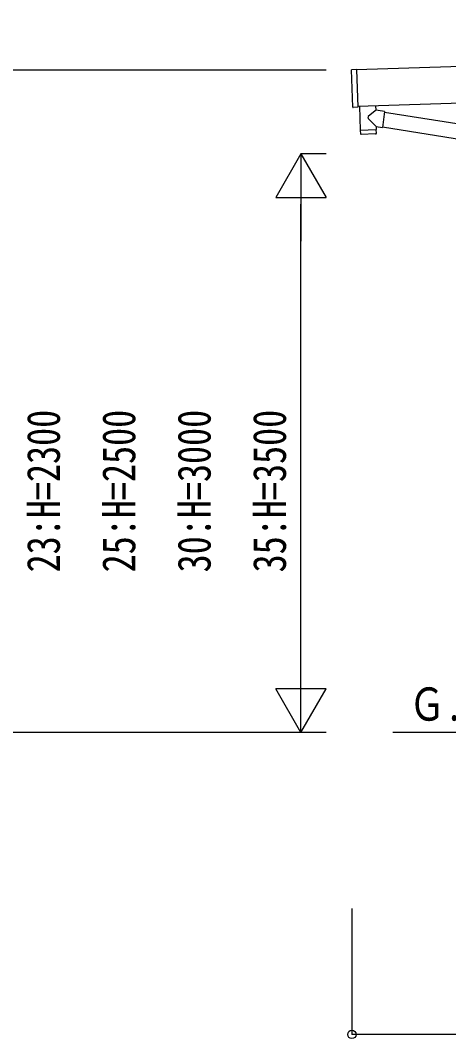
# Model space of a CAD drawing. Units: millimetres, scale not verified. Extents: x -16820 to 16820, y -11880 to 11880.
# Drawn here: x -5394 to -3689, y -6301 to -2253 of the extents above; entities that cross this region are included whole.
import ezdxf
from ezdxf.enums import TextEntityAlignment as Align

# ---------------------------------------------------------------- set-up
doc = ezdxf.new("R2010")
doc.units = ezdxf.units.MM
doc.header["$LTSCALE"] = 50
for name, color, linetype in [('0-4_YKK_13', 4, 'Continuous'), ('0-5_YKK_A1', 4, 'Continuous'), ('0-6_YKK_D', 6, 'Continuous')]:
    doc.layers.add(name, color=color, linetype=linetype)
doc.styles.add('ＭＳ ゴシック', font='')
doc.styles.get('ＭＳ ゴシック').set_extended_font_data('MS Gothic')

msp = doc.modelspace()

# ---------------------------------------------------------------- linework, layer by layer
at = {"layer": '0-4_YKK_13'}
for p, q in [((-4070.47, -2597.88), (-4075.4, -2449.96)), ((-4055.45, -2448.3), (-4074.44, -2448.93)), ((-3979.98, -2592.28), (-3979.38, -2610.47)), ((-3943.78, -2615.53), (-3952.74, -2678.59)), ((-3944.03, -2617.35), (-2964.14, -2773.37)), ((-3977.22, -2675.11), (-4008.72, -2642.6)), ((-4040.75, -2690.25), (-4040.09, -2703.29)), ((-3979.48, -2704.22), (-4036.99, -2706.14)), ((-4036.29, -2689.1), (-4036.24, -2690.1)), ((-3981.32, -2687.27), (-3981.3, -2688.27)), ((-3977.22, -2675.11), (-3952.74, -2678.59)), ((-3977.22, -2675.11), (-3976.82, -2687.12)), ((-3952.48, -2676.76), (-2974.56, -2832.46))]:
    msp.add_line(p, q, dxfattribs=at)
for points in [[(-4055.45, -2448.3), (-4050.45, -2598.22), (-4069.44, -2598.85)], [(-4043.95, -2594.41), (-4040.79, -2689.25), (-3976.82, -2687.12)], [(-3979.38, -2610.47), (-3981.47, -2612.23), (-4008.68, -2635.27)], [(-3943.78, -2615.53), (-3969.69, -2611.84), (-3979.38, -2610.47)], [(-3976.58, -2701.17), (-3976.79, -2688.12), (-4040.75, -2690.25)]]:
    msp.add_lwpolyline(points, dxfattribs=at)
for centre, radius, start, end in [((-4074.4, -2449.93), 1, 91.90915, 181.90915), ((-4069.47, -2597.85), 1, 181.90915, 271.90915), ((-4005.3, -2638.95), 5, 132.56466, 226.88314), ((-4037.09, -2703.14), 3, 182.90915, 271.95747), ((-3979.58, -2701.22), 3, 271.90915, 0.90915)]:
    msp.add_arc(centre, radius, start, end, dxfattribs=at)
at = {"layer": '0-5_YKK_A1'}
for p, q in [((1846.94, -2252.86), (-4055.41, -2449.57)), ((-4050.58, -2594.5), (1851.77, -2397.75)), ((-2862.77, -5083.85), (-3910.93, -5083.85))]:
    msp.add_line(p, q, dxfattribs=at)
at = {"layer": '0-6_YKK_D'}
for p, q in [((-4176.91, -2450.23), (-5477.91, -2450.23)), ((-4276.91, -2783.85), (-4376.91, -2957.05)), ((-4176.91, -2783.85), (-4277.91, -2783.85)), ((-4276.91, -2783.85), (-4176.91, -2957.05)), ((-4276.91, -2783.85), (-4276.91, -3130.26)), ((-4376.91, -2957.05), (-4176.91, -2957.05)), ((-4276.91, -4883.85), (-4276.91, -2983.85)), ((-4276.91, -5083.85), (-4276.91, -4737.44)), ((-4276.91, -5083.85), (-4376.91, -4910.64)), ((-4176.91, -4910.64), (-4376.91, -4910.64)), ((-4276.91, -5083.85), (-4176.91, -4910.64)), ((-4176.91, -5083.85), (-5477.91, -5083.85)), ((-4176.91, -5083.85), (-4277.91, -5083.85)), ((-4073.76, -5783.85), (-4073.76, -6284.85)), ((-2800.27, -6283.85), (-4073.76, -6283.85))]:
    msp.add_line(p, q, dxfattribs=at)
msp.add_circle((-4073.76, -6283.85), 17, dxfattribs=at)

# ---------------------------------------------------------------- texts
at = {"layer": '0-5_YKK_A1', "style": 'ＭＳ ゴシック', "width": 0.8}
msp.add_text('Ｇ.Ｌ', height=132, dxfattribs=at).set_placement((-3846.76, -5076.36), align=Align.BOTTOM_LEFT)
at = {"layer": '0-6_YKK_D', "style": 'ＭＳ ゴシック', "width": 0.8}
for s, p in [('23:H=2300', (-5196.91, -4447.45)), ('25:H=2500', (-4896.91, -4447.45)), ('30:H=3000', (-4596.91, -4447.45)), ('35:H=3500', (-4296.91, -4447.45))]:
    msp.add_text(s, height=132, rotation=90, dxfattribs=at).set_placement(p, align=Align.BOTTOM_LEFT)

doc.saveas('drawing.dxf')
